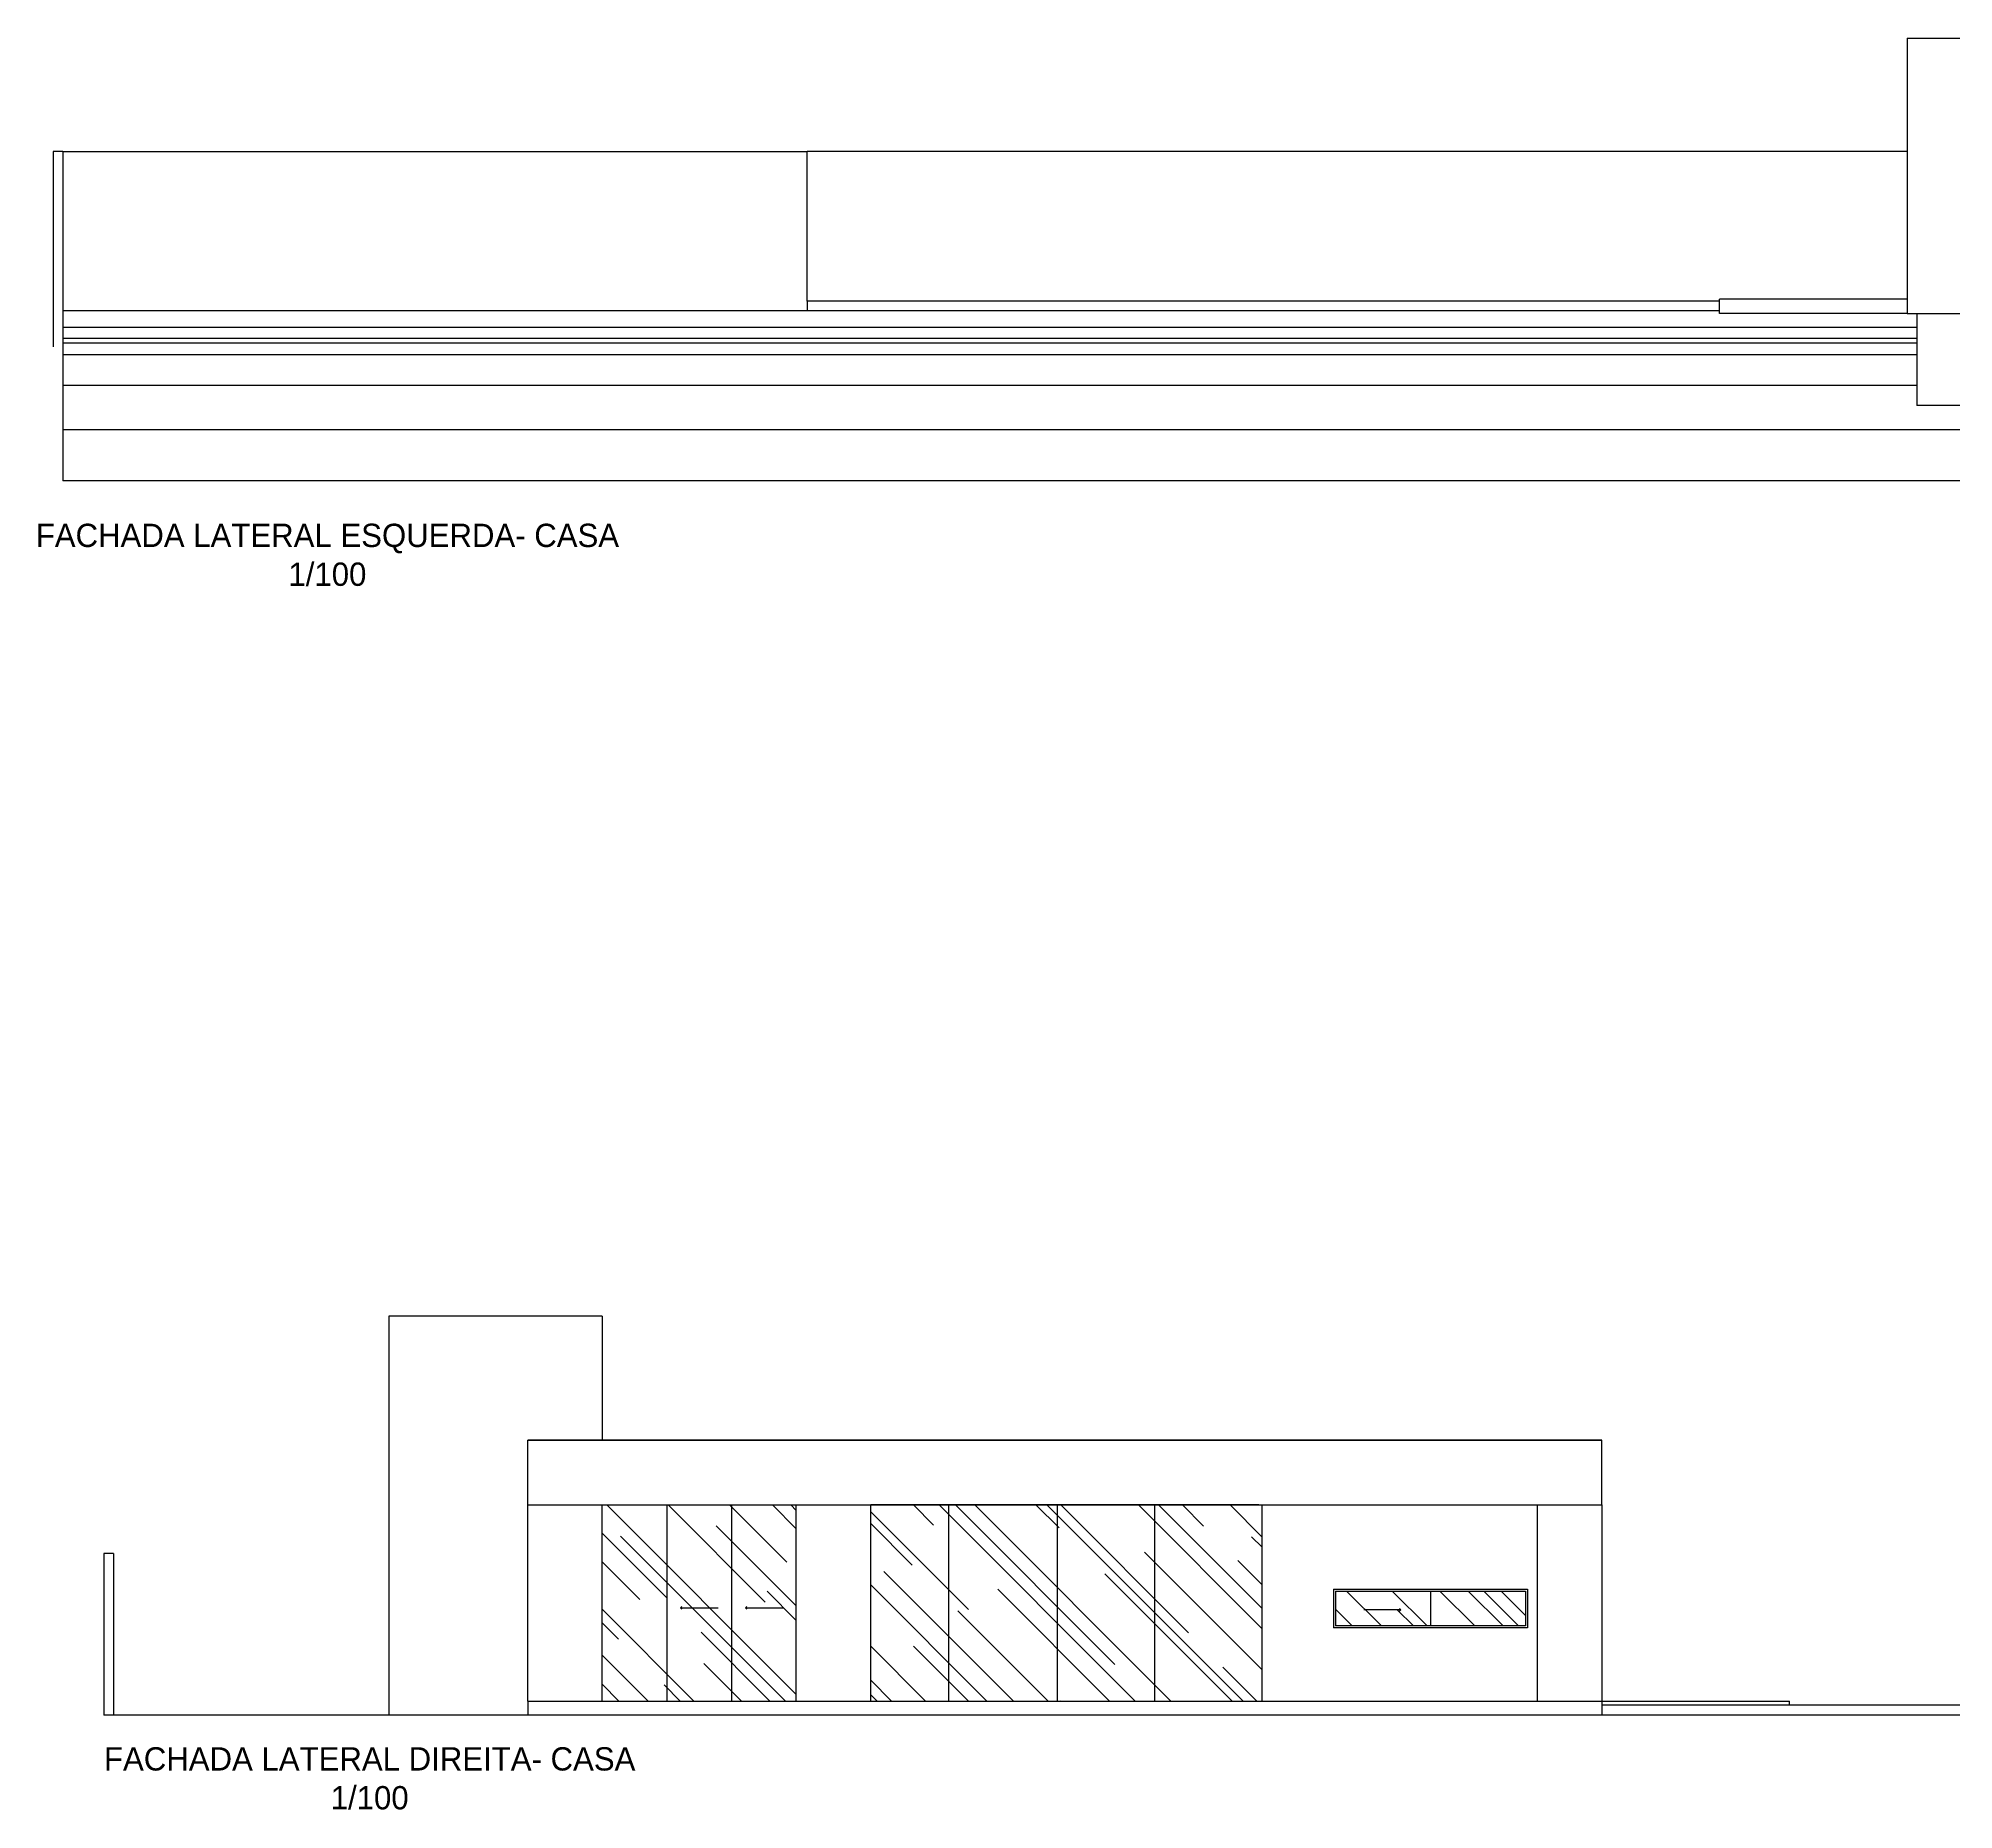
# Model space of a CAD drawing. Header units: feet. Extents: x 1734 to 1931, y 883 to 1088.
# Drawn here: x 1812.72 to 1842.32, y 886.79 to 914.16 of the extents above; entities that cross this region are included whole.
import ezdxf

# ---------------------------------------------------------------- set-up
doc = ezdxf.new("R2010")
doc.units = ezdxf.units.FT
doc.header["$LTSCALE"] = 0.3
doc.header["$MEASUREMENT"] = 0
doc.layers.get('0').update_dxf_attribs({"linetype": 'CONTINUOUS'})
doc.layers.get('Defpoints').update_dxf_attribs({"linetype": 'CONTINUOUS'})
for name, color, linetype in [('1', 1, 'CONTINUOUS'), ('2', 44, 'CONTINUOUS'), ('3', 3, 'CONTINUOUS'), ('5', 5, 'CONTINUOUS'), ('Cotas', 1, 'CONTINUOUS'), ('Texto', 44, 'CONTINUOUS')]:
    doc.layers.add(name, color=color, linetype=linetype)
doc.styles.add('style1', font='GOTHIC.TTF')
doc.dimstyles.new('ESC-100', dxfattribs={"dimtxt": 0.16, "dimasz": 0.04, "dimexe": 0.06, "dimexo": 0.15, "dimgap": 0.02, "dimtad": 1, "dimzin": 4, "dimdsep": 46, "dimtxsty": 'style1', "dimblk": 'OBLIQUE', "dimcen": 0.01, "dimdle": 0.04, "dimclrd": 14, "dimclre": 14, "dimclrt": 2, "dimazin": 0, "dimtfac": 1, "dimtix": 1, "dimtmove": 2, "dimatfit": 0, "dimldrblk": 'OPEN90', "dimfxl": 1, "dimtolj": 1, "dimtzin": 4, "dimlwd": -1, "dimlwe": -1, "dimarcsym": 0})

# ---------------------------------------------------------------- blocks, each defined once
blk = doc.blocks.new('_Open90')
at = {"color": 0, "linetype": 'ByBlock', "lineweight": -2}
for p, q in [((0, 0), (-1, 0)), ((-0.5, 0.5), (0, 0)), ((0, 0), (-0.5, -0.5))]:
    blk.add_line(p, q, dxfattribs=at)

msp = doc.modelspace()

# ---------------------------------------------------------------- hatches: boundary and pattern name
at = {"layer": 'Cotas'}
h = msp.add_hatch(dxfattribs=at)
h.set_pattern_fill('AR-RROOF,_O', color=256, angle=315)
h.set_pattern_definition([(315, (1821.4304, 888.4667), (2.26274, -0.84853), [15, -2, 5, -1]), (315, (1822.7244, 887.8798), (0.23335, 1.64756), [3, -0.33, 6, -0.75]), (315, (1822.385, 888.71416), (4.150717, -3.203194), [8, -1.4, 4, -1])])
h.paths.add_polyline_path([(1821.43, 888.467), (1822.43, 888.467), (1822.43, 891.497), (1821.43, 891.497)])
h.paths.add_polyline_path([(1822.43, 888.467), (1823.43, 888.467), (1823.43, 891.497), (1822.43, 891.497)])
h.paths.add_polyline_path([(1823.43, 888.467), (1824.43, 888.467), (1824.43, 891.497), (1823.43, 891.497)])
h.paths.add_polyline_path([(1826.78, 891.497), (1825.58, 891.497), (1825.58, 888.467), (1826.78, 888.467)])
h.paths.add_polyline_path([(1828.463, 891.497), (1826.78, 891.497), (1826.78, 888.467), (1828.463, 888.467)])
h.paths.add_polyline_path([(1828.463, 888.467), (1829.963, 888.467), (1829.963, 891.497), (1828.463, 891.497)])
h.paths.add_polyline_path([(1829.963, 888.467), (1831.63, 888.467), (1831.63, 891.497), (1829.963, 891.497)])
h = msp.add_hatch(dxfattribs=at)
h.set_pattern_fill('AR-RROOF,_O', color=256, angle=315)
h.set_pattern_definition([(315, (1832.7604, 889.6267), (2.26274, -0.84853), [15, -2, 5, -1]), (315, (1834.0544, 889.0398), (0.23335, 1.6476), [3, -0.33, 6, -0.75]), (315, (1833.715, 889.87416), (4.15072, -3.2032), [8, -1.4, 4, -1])])
h.paths.add_polyline_path([(1832.76, 890.167), (1832.76, 889.627), (1834.23, 889.627), (1834.23, 890.167)])
h.paths.add_polyline_path([(1834.23, 890.167), (1834.23, 889.627), (1835.7, 889.627), (1835.7, 890.167)])

# ---------------------------------------------------------------- linework, layer by layer
at = {"layer": '1'}
for p, q in [((1841.596, 912.41), (1824.596, 912.41)), ((1838.696, 910.1), (1824.596, 910.1)), ((1841.596, 910.13), (1838.696, 910.13)), ((1838.696, 909.91), (1838.696, 910.13)), ((1841.596, 909.91), (1838.696, 909.91)), ((1818.13, 894.417), (1818.13, 888.247)), ((1821.43, 894.417), (1818.13, 894.417)), ((1821.43, 894.417), (1821.43, 892.497)), ((1822.43, 891.497), (1822.43, 888.467)), ((1823.43, 891.497), (1823.43, 888.467)), ((1826.78, 891.497), (1826.78, 888.467)), ((1828.463, 891.497), (1828.463, 888.467)), ((1829.963, 891.497), (1829.963, 888.467)), ((1836.88, 888.467), (1839.78, 888.467)), ((1839.78, 888.408), (1839.78, 888.467))]:
    msp.add_line(p, q, dxfattribs=at)
at = {"layer": '1', "color": 8, "linetype": 'Continuous'}
for p, q in [((1838.696, 909.95), (1813.096, 909.95)), ((1841.746, 909.69), (1813.096, 909.69)), ((1841.746, 909.52), (1813.096, 909.52)), ((1813.096, 909.456), (1841.746, 909.456)), ((1813.096, 909.273), (1841.746, 909.273)), ((1813.096, 908.799), (1841.746, 908.799)), ((1813.096, 908.114), (1864.596, 908.114))]:
    msp.add_line(p, q, dxfattribs=at)
at = {"layer": '2'}
for p, q in [((1813.096, 912.41), (1824.596, 912.41)), ((1824.596, 910.1), (1824.596, 912.41)), ((1824.596, 910.1), (1824.596, 909.95)), ((1841.746, 909.91), (1841.746, 908.486)), ((1858.046, 908.486), (1841.746, 908.486)), ((1820.28, 888.467), (1820.28, 891.497)), ((1821.43, 888.467), (1821.43, 891.497)), ((1824.43, 888.467), (1824.43, 891.497)), ((1825.58, 888.467), (1825.58, 891.497)), ((1835.88, 891.497), (1835.88, 888.467)), ((1836.88, 891.497), (1836.88, 888.467)), ((1836.88, 888.408), (1853.88, 888.408))]:
    msp.add_line(p, q, dxfattribs=at)
at = {"layer": '3'}
for p, q in [((1841.596, 914.16), (1858.196, 914.16)), ((1841.596, 914.16), (1841.596, 909.91)), ((1841.596, 909.91), (1858.196, 909.91)), ((1836.88, 892.497), (1820.28, 892.497)), ((1820.28, 892.497), (1836.88, 892.497)), ((1820.28, 891.497), (1820.28, 892.497)), ((1836.88, 891.497), (1836.88, 892.497)), ((1820.28, 891.497), (1836.88, 891.497)), ((1831.58, 891.497), (1825.58, 891.497)), ((1820.28, 888.467), (1836.88, 888.467)), ((1820.28, 888.467), (1820.28, 888.247)), ((1836.88, 888.467), (1836.88, 888.247))]:
    msp.add_line(p, q, dxfattribs=at)
at = {"layer": '5', "linetype": 'Continuous'}
for p, q in [((1812.946, 912.41), (1812.946, 909.395)), ((1813.096, 912.41), (1812.946, 912.41)), ((1813.096, 912.41), (1813.096, 907.321)), ((1864.746, 907.321), (1813.096, 907.321)), ((1813.88, 890.747), (1813.73, 890.747)), ((1813.73, 890.747), (1813.73, 888.247)), ((1813.88, 890.747), (1813.88, 888.247)), ((1869.73, 888.247), (1813.73, 888.247))]:
    msp.add_line(p, q, dxfattribs=at)
at = {"layer": 'Cotas'}
for p, q in [((1831.63, 888.467), (1831.63, 891.497)), ((1832.73, 890.197), (1835.73, 890.197)), ((1832.73, 890.197), (1832.73, 889.597)), ((1832.76, 890.167), (1835.7, 890.167)), ((1832.76, 890.167), (1832.76, 889.627)), ((1834.23, 890.167), (1834.23, 889.627)), ((1835.7, 890.167), (1835.7, 889.627)), ((1835.73, 890.197), (1835.73, 889.597)), ((1835.73, 889.597), (1832.73, 889.597)), ((1835.7, 889.627), (1832.76, 889.627))]:
    msp.add_line(p, q, dxfattribs=at)

# ---------------------------------------------------------------- texts
at = {"layer": 'Texto', "char_height": 0.1, "width": 12.71133, "attachment_point": 1, "style": 'style1'}
for s, insert in [('\\pxqc;\\P\\P{\\H3.6x;FACHADA LATERAL ESQUERDA- CASA\\P1/100}', (1810.828, 906.993)), ('\\pxqc;\\P\\P{\\H3.6x;FACHADA LATERAL DIREITA- CASA\\P1/100}', (1811.481, 888.087))]:
    msp.add_mtext(s, dxfattribs=dict(at, insert=insert))

# ---------------------------------------------------------------- leaders
at = {"layer": 'Defpoints', "linetype": 'Continuous'}
for points in [[(1822.64, 889.908), (1823.224, 889.908)], [(1823.643, 889.908), (1824.226, 889.908)], [(1833.774, 889.878), (1833.202, 889.878)]]:
    msp.add_leader(points, dimstyle='ESC-100', override={"dimgap": 0.02, "dimtad": 0}, dxfattribs=at)

doc.saveas('drawing.dxf')
